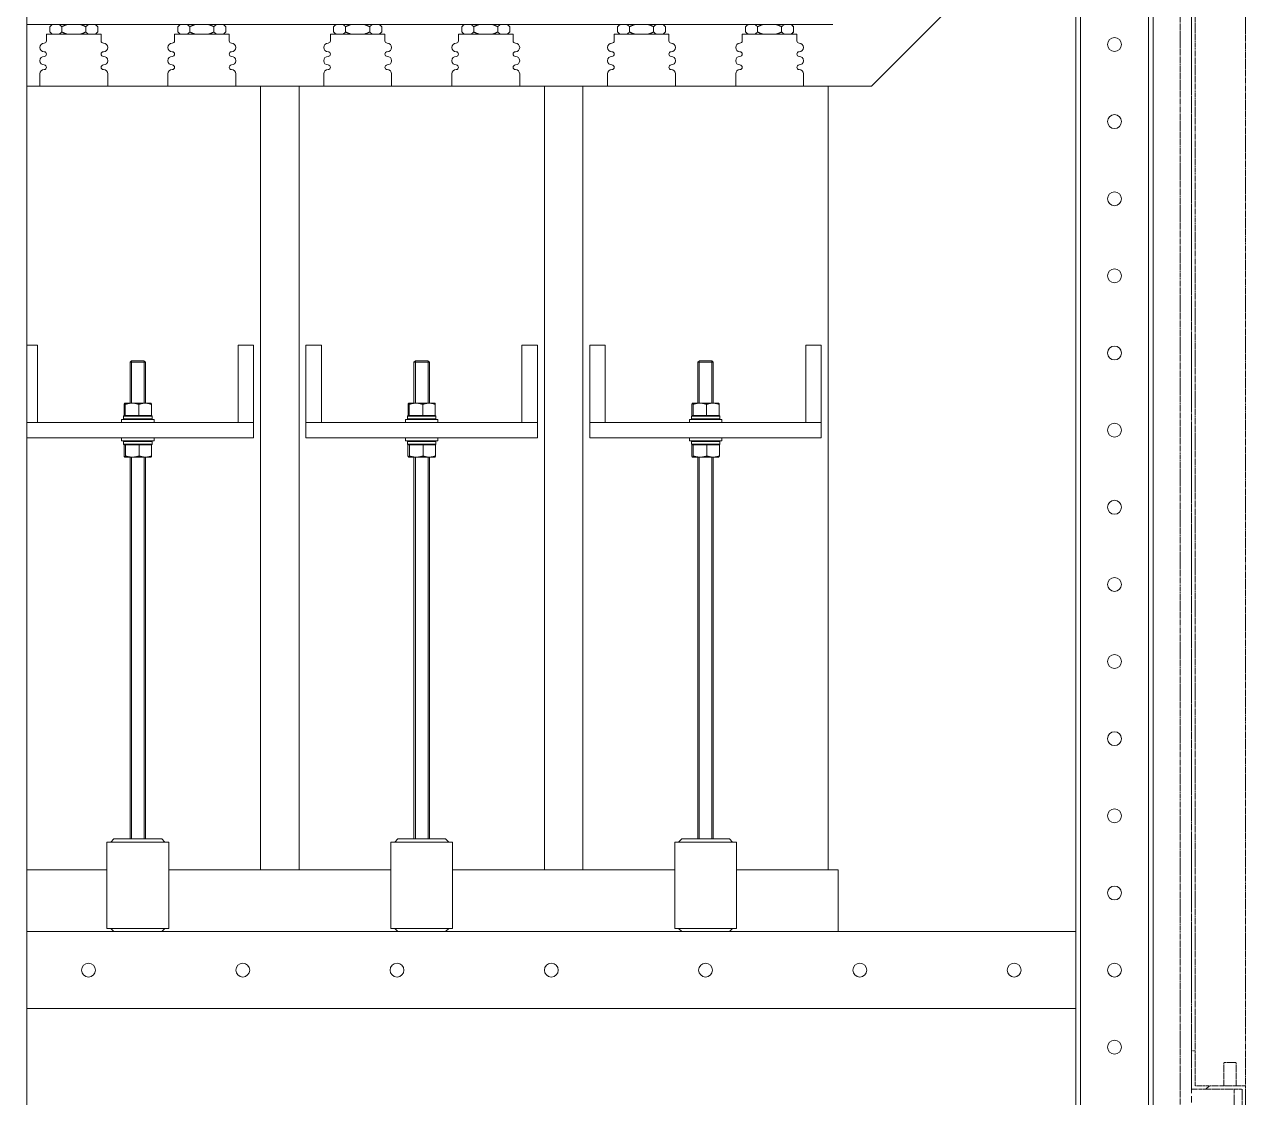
# Model space of a CAD drawing. Header units: millimetres. Extents: x 0 to 8410, y 0 to 5940.
# Drawn here: x 3715 to 4507, y 1153 to 1849 of the extents above; entities that cross this region are included whole.
import ezdxf

# ---------------------------------------------------------------- set-up
doc = ezdxf.new("R2010")
doc.units = ezdxf.units.MM
doc.header["$LTSCALE"] = 10
doc.linetypes.add('CHAIN', pattern=[0.3543, 0.2362, -0.0295, 0.0591, -0.0295])
doc.linetypes.add('DOUBLE_DASH_CHAIN', pattern=[1.2403, 0.6614, -0.0827, 0.1654, -0.0827, 0.1654, -0.0827])
for name, color, linetype, lineweight, true_color in [('가시적인 것(ISO)', 3, 'Continuous', 5, 0x00ff00), ('가시적인 좁은 것(ISO)', 3, 'Continuous', 5, 0x00ff00), ('참조(ISO)', 6, 'DOUBLE_DASH_CHAIN', 5, 0xff00ff)]:
    doc.layers.add(name, color=color, linetype=linetype, lineweight=lineweight, true_color=true_color)
doc.layers.add('단면선(ISO)', color=7, linetype='CHAIN', lineweight=5)
doc.layers.add('해치(ISO)', color=7, linetype='Continuous', lineweight=5)

# ---------------------------------------------------------------- blocks, each defined once
blk = doc.blocks.new('2dTransSection3')
at = {"layer": '단면선(ISO)', "linetype": 'DOUBLE_DASH_CHAIN', "ltscale": 0.237641}
blk.add_line((447.19, 311.702), (447.19, 68.966), dxfattribs=at)

msp = doc.modelspace()

# ---------------------------------------------------------------- hatches: boundary and pattern name
at = {"layer": '해치(ISO)'}
h = msp.add_hatch(dxfattribs=at)
h.set_pattern_fill('ANSI31', color=256, scale=254, style=0)
h.set_pattern_definition([(45, (0, 0), (-22.45064, 22.45064), [])])
h.paths.add_polyline_path([(3239.69, 2140.83), (3239.69, 2130.33), (3241.99, 2130.33), (3241.99, 2132.33), (3241.99, 2140.83)])
h.paths.add_polyline_path([(3239.69, 2121.33), (3239.69, 2110.83), (3241.99, 2110.83), (3241.99, 2119.33), (3241.99, 2121.33)])
h.paths.add_polyline_path([(3241.99, 1340.83), (3239.69, 1340.83), (3239.69, 1330.33), (3241.99, 1330.33), (3241.99, 1332.33)])
h.paths.add_polyline_path([(3239.69, 1310.83), (3241.99, 1310.83), (3241.99, 1319.33), (3241.99, 1321.33), (3239.69, 1321.33)])
h.paths.add_polyline_path([(4471.99, 2140.83), (4471.99, 2132.33), (4471.99, 2130.33), (4474.29, 2130.33), (4474.29, 2140.83)])
h.paths.add_polyline_path([(4471.99, 2121.33), (4471.99, 2119.33), (4471.99, 2110.83), (4474.29, 2110.83), (4474.29, 2121.33)])
h.paths.add_polyline_path([(4471.99, 2908.13), (4474.29, 2908.13), (4474.29, 2921.33), (4471.99, 2921.33), (4471.99, 2919.33)])
h.paths.add_polyline_path([(3239.69, 2908.13), (3241.99, 2908.13), (3241.99, 2919.33), (3241.99, 2921.33), (3239.69, 2921.33)])
h.paths.add_polyline_path([(3241.99, 2963.13), (3209.29, 2963.13), (3209.29, 2988.53), (3209.29, 3028.53), (3249.29, 3028.53), (3319.29, 3028.53), (4394.69, 3028.53), (4464.69, 3028.53), (4504.69, 3028.53), (4504.69, 2988.53), (4504.69, 2963.13), (4471.99, 2963.13), (4471.99, 2932.33), (4471.99, 2930.33), (4474.29, 2930.33), (4474.29, 2960.83), (4506.99, 2960.83), (4506.99, 3030.83), (4438.12, 3030.83), (4415.87, 3030.83), (3298.12, 3030.83), (3275.87, 3030.83), (3206.99, 3030.83), (3206.99, 2960.83), (3239.69, 2960.83), (3239.69, 2930.33), (3241.99, 2930.33), (3241.99, 2932.33)])
h.paths.add_polyline_path([(3206.99, 930.83), (3486.99, 930.83), (4226.99, 930.83), (4506.99, 930.83), (4506.99, 1160.83), (4474.29, 1160.83), (4474.29, 1183.53), (4471.99, 1183.53), (4471.99, 1158.53), (4504.69, 1158.53), (4504.69, 976.73), (4504.69, 939.53), (4504.69, 933.13), (4498.29, 933.13), (4461.09, 933.13), (4454.69, 933.13), (3259.29, 933.13), (3252.89, 933.13), (3215.69, 933.13), (3209.29, 933.13), (3209.29, 939.53), (3209.29, 976.73), (3209.29, 998.53), (3241.99, 998.53), (3241.99, 1023.53), (3239.69, 1023.53), (3239.69, 1000.83), (3206.99, 1000.83)])

# ---------------------------------------------------------------- linework, layer by layer
at = {"layer": '가시적인 것(ISO)'}
for p, q in [((3716.99, 3028.53), (3716.99, 943.13)), ((4396.99, 943.13), (4396.99, 3018.53)), ((4399.99, 943.13), (4399.99, 3018.53)), ((4443.99, 943.13), (4443.99, 3018.53)), ((4446.99, 3018.53), (4446.99, 943.13)), ((4344.49, 1888.83), (4264.49, 1808.83)), ((4239.49, 1848.83), (3716.99, 1848.83)), ((3733.4, 1848.83), (3731.9, 1847.33)), ((3731.9, 1843.93), (3731.9, 1847.33)), ((3739.7, 1843.93), (3739.7, 1847.33)), ((3755.28, 1843.93), (3755.28, 1847.33)), ((3761.58, 1848.83), (3763.08, 1847.33)), ((3763.08, 1843.93), (3763.08, 1847.33)), ((3816.4, 1848.83), (3814.9, 1847.33)), ((3814.9, 1843.93), (3814.9, 1847.33)), ((3822.7, 1843.93), (3822.7, 1847.33)), ((3838.28, 1843.93), (3838.28, 1847.33)), ((3844.58, 1848.83), (3846.08, 1847.33)), ((3846.08, 1843.93), (3846.08, 1847.33)), ((3917.4, 1848.83), (3915.9, 1847.33)), ((3915.9, 1843.93), (3915.9, 1847.33)), ((3923.7, 1843.93), (3923.7, 1847.33)), ((3939.28, 1843.93), (3939.28, 1847.33)), ((3945.58, 1848.83), (3947.08, 1847.33)), ((3947.08, 1843.93), (3947.08, 1847.33)), ((4000.4, 1848.83), (3998.9, 1847.33)), ((3998.9, 1843.93), (3998.9, 1847.33)), ((4006.7, 1843.93), (4006.7, 1847.33)), ((4022.28, 1843.93), (4022.28, 1847.33)), ((4028.58, 1848.83), (4030.08, 1847.33)), ((4030.08, 1843.93), (4030.08, 1847.33)), ((4101.4, 1848.83), (4099.9, 1847.33)), ((4099.9, 1843.93), (4099.9, 1847.33)), ((4107.7, 1843.93), (4107.7, 1847.33)), ((4123.28, 1843.93), (4123.28, 1847.33)), ((4129.58, 1848.83), (4131.08, 1847.33)), ((4131.08, 1843.93), (4131.08, 1847.33)), ((4184.4, 1848.83), (4182.9, 1847.33)), ((4182.9, 1843.93), (4182.9, 1847.33)), ((4190.7, 1843.93), (4190.7, 1847.33)), ((4206.28, 1843.93), (4206.28, 1847.33)), ((4212.58, 1848.83), (4214.08, 1847.33)), ((4214.08, 1843.93), (4214.08, 1847.33)), ((3729.79, 1842.43), (3765.19, 1842.43)), ((3729.79, 1842.43), (3729.79, 1838.23)), ((3733.4, 1842.43), (3731.9, 1843.93)), ((3761.58, 1842.43), (3763.08, 1843.93)), ((3765.19, 1842.43), (3765.19, 1838.23)), ((3812.79, 1842.43), (3848.19, 1842.43)), ((3812.79, 1842.43), (3812.79, 1838.23)), ((3816.4, 1842.43), (3814.9, 1843.93)), ((3844.58, 1842.43), (3846.08, 1843.93)), ((3848.19, 1842.43), (3848.19, 1838.23)), ((3913.79, 1842.43), (3949.19, 1842.43)), ((3913.79, 1842.43), (3913.79, 1838.23)), ((3917.4, 1842.43), (3915.9, 1843.93)), ((3945.58, 1842.43), (3947.08, 1843.93)), ((3949.19, 1842.43), (3949.19, 1838.23)), ((3996.79, 1842.43), (4032.19, 1842.43)), ((3996.79, 1842.43), (3996.79, 1838.23)), ((4000.4, 1842.43), (3998.9, 1843.93)), ((4028.58, 1842.43), (4030.08, 1843.93)), ((4032.19, 1842.43), (4032.19, 1838.23)), ((4097.79, 1842.43), (4133.19, 1842.43)), ((4097.79, 1842.43), (4097.79, 1838.23)), ((4101.4, 1842.43), (4099.9, 1843.93)), ((4129.58, 1842.43), (4131.08, 1843.93)), ((4133.19, 1842.43), (4133.19, 1838.23)), ((4180.79, 1842.43), (4216.19, 1842.43)), ((4180.79, 1842.43), (4180.79, 1838.23)), ((4184.4, 1842.43), (4182.9, 1843.93)), ((4212.58, 1842.43), (4214.08, 1843.93)), ((4216.19, 1842.43), (4216.19, 1838.23)), ((3725.49, 1816.73), (3725.49, 1808.83)), ((3769.49, 1816.73), (3769.49, 1808.83)), ((3808.49, 1816.73), (3808.49, 1808.83)), ((3852.49, 1816.73), (3852.49, 1808.83)), ((3909.49, 1816.73), (3909.49, 1808.83)), ((3953.49, 1816.73), (3953.49, 1808.83)), ((3992.49, 1816.73), (3992.49, 1808.83)), ((4036.49, 1816.73), (4036.49, 1808.83)), ((4093.49, 1816.73), (4093.49, 1808.83)), ((4137.49, 1816.73), (4137.49, 1808.83)), ((4176.49, 1816.73), (4176.49, 1808.83)), ((4220.49, 1816.73), (4220.49, 1808.83)), ((3716.99, 1808.83), (3868.49, 1808.83)), ((3868.49, 1300.83), (3868.49, 1808.83)), ((3893.49, 1808.83), (3868.49, 1808.83)), ((3893.49, 1808.83), (4052.49, 1808.83)), ((3893.49, 1300.83), (3893.49, 1808.83)), ((4052.49, 1300.83), (4052.49, 1808.83)), ((4077.49, 1808.83), (4052.49, 1808.83)), ((4077.49, 1808.83), (4236.49, 1808.83)), ((4077.49, 1300.83), (4077.49, 1808.83)), ((4236.49, 1300.83), (4236.49, 1808.83)), ((4264.49, 1808.83), (4236.49, 1808.83)), ((3716.99, 1640.83), (3723.99, 1640.83)), ((3723.99, 1590.83), (3723.99, 1640.83)), ((3853.99, 1640.83), (3853.99, 1590.83)), ((3853.99, 1640.83), (3863.99, 1640.83)), ((3863.99, 1590.83), (3863.99, 1640.83)), ((3897.99, 1640.83), (3907.99, 1640.83)), ((3897.99, 1640.83), (3897.99, 1590.83)), ((3907.99, 1590.83), (3907.99, 1640.83)), ((4037.99, 1640.83), (4037.99, 1590.83)), ((4037.99, 1640.83), (4047.99, 1640.83)), ((4047.99, 1590.83), (4047.99, 1640.83)), ((4081.99, 1640.83), (4091.99, 1640.83)), ((4081.99, 1640.83), (4081.99, 1590.83)), ((4091.99, 1590.83), (4091.99, 1640.83)), ((4221.99, 1640.83), (4221.99, 1590.83)), ((4221.99, 1640.83), (4231.99, 1640.83)), ((4231.99, 1590.83), (4231.99, 1640.83)), ((3784.99, 1630.83), (3783.99, 1629.83)), ((3784.99, 1630.83), (3792.99, 1630.83)), ((3792.99, 1630.83), (3793.99, 1629.83)), ((3968.99, 1630.83), (3967.99, 1629.83)), ((3968.99, 1630.83), (3976.99, 1630.83)), ((3976.99, 1630.83), (3977.99, 1629.83)), ((4152.99, 1630.83), (4151.99, 1629.83)), ((4152.99, 1630.83), (4160.99, 1630.83)), ((4160.99, 1630.83), (4161.99, 1629.83)), ((3793.99, 1629.83), (3783.99, 1629.83)), ((3783.99, 1603.33), (3783.99, 1629.83)), ((3793.99, 1603.33), (3793.99, 1629.83)), ((3977.99, 1629.83), (3967.99, 1629.83)), ((3967.99, 1603.33), (3967.99, 1629.83)), ((3977.99, 1603.33), (3977.99, 1629.83)), ((4161.99, 1629.83), (4151.99, 1629.83)), ((4151.99, 1603.33), (4151.99, 1629.83)), ((4161.99, 1603.33), (4161.99, 1629.83)), ((3780.17, 1595.33), (3780.17, 1602.57)), ((3780.49, 1603.33), (3780.47, 1603.32)), ((3780.51, 1603.33), (3780.49, 1603.33)), ((3785.27, 1603.33), (3780.51, 1603.33)), ((3780.86, 1595.33), (3780.86, 1602.57)), ((3793.75, 1603.33), (3785.27, 1603.33)), ((3789.68, 1595.33), (3789.68, 1602.57)), ((3797.49, 1603.33), (3793.75, 1603.33)), ((3797.49, 1603.33), (3797.51, 1603.32)), ((3797.82, 1595.33), (3797.82, 1602.57)), ((3964.17, 1595.33), (3964.17, 1602.57)), ((3964.49, 1603.33), (3964.47, 1603.32)), ((3964.51, 1603.33), (3964.49, 1603.33)), ((3969.27, 1603.33), (3964.51, 1603.33)), ((3964.86, 1595.33), (3964.86, 1602.57)), ((3977.75, 1603.33), (3969.27, 1603.33)), ((3973.68, 1595.33), (3973.68, 1602.57)), ((3981.49, 1603.33), (3977.75, 1603.33)), ((3981.49, 1603.33), (3981.51, 1603.32)), ((3981.82, 1595.33), (3981.82, 1602.57)), ((4148.17, 1595.33), (4148.17, 1602.57)), ((4148.49, 1603.33), (4148.47, 1603.32)), ((4148.51, 1603.33), (4148.49, 1603.33)), ((4153.27, 1603.33), (4148.51, 1603.33)), ((4148.86, 1595.33), (4148.86, 1602.57)), ((4161.75, 1603.33), (4153.27, 1603.33)), ((4157.68, 1595.33), (4157.68, 1602.57)), ((4165.49, 1603.33), (4161.75, 1603.33)), ((4165.49, 1603.33), (4165.51, 1603.32)), ((4165.82, 1595.33), (4165.82, 1602.57)), ((3799.49, 1592.83), (3778.49, 1592.83)), ((3778.49, 1590.83), (3778.49, 1592.83)), ((3780.17, 1595.33), (3779.79, 1594.95)), ((3798.19, 1594.95), (3779.79, 1594.95)), ((3779.79, 1593.2), (3779.79, 1594.95)), ((3779.79, 1593.2), (3798.19, 1593.2)), ((3780.17, 1592.83), (3779.79, 1593.2)), ((3780.17, 1595.33), (3780.17, 1595.33)), ((3780.17, 1595.33), (3780.68, 1595.33)), ((3780.68, 1595.33), (3780.86, 1595.33)), ((3780.86, 1595.33), (3783.14, 1595.33)), ((3783.14, 1595.33), (3787.41, 1595.33)), ((3787.41, 1595.33), (3789.68, 1595.33)), ((3789.68, 1595.33), (3791.78, 1595.33)), ((3791.78, 1595.33), (3795.72, 1595.33)), ((3795.72, 1595.33), (3797.82, 1595.33)), ((3797.82, 1595.33), (3798.19, 1594.95)), ((3797.82, 1592.83), (3798.19, 1593.2)), ((3798.19, 1593.2), (3798.19, 1594.95)), ((3799.49, 1590.83), (3799.49, 1592.83)), ((3983.49, 1592.83), (3962.49, 1592.83)), ((3962.49, 1590.83), (3962.49, 1592.83)), ((3964.17, 1595.33), (3963.79, 1594.95)), ((3982.19, 1594.95), (3963.79, 1594.95)), ((3963.79, 1593.2), (3963.79, 1594.95)), ((3963.79, 1593.2), (3982.19, 1593.2)), ((3964.17, 1592.83), (3963.79, 1593.2)), ((3964.17, 1595.33), (3964.17, 1595.33)), ((3964.17, 1595.33), (3964.68, 1595.33)), ((3964.68, 1595.33), (3964.86, 1595.33)), ((3964.86, 1595.33), (3967.14, 1595.33)), ((3967.14, 1595.33), (3971.41, 1595.33)), ((3971.41, 1595.33), (3973.68, 1595.33)), ((3973.68, 1595.33), (3975.78, 1595.33)), ((3975.78, 1595.33), (3979.72, 1595.33)), ((3979.72, 1595.33), (3981.82, 1595.33)), ((3981.82, 1595.33), (3982.19, 1594.95)), ((3981.82, 1592.83), (3982.19, 1593.2)), ((3982.19, 1593.2), (3982.19, 1594.95)), ((3983.49, 1590.83), (3983.49, 1592.83)), ((4167.49, 1592.83), (4146.49, 1592.83)), ((4146.49, 1590.83), (4146.49, 1592.83)), ((4148.17, 1595.33), (4147.79, 1594.95)), ((4166.19, 1594.95), (4147.79, 1594.95)), ((4147.79, 1593.2), (4147.79, 1594.95)), ((4147.79, 1593.2), (4166.19, 1593.2)), ((4148.17, 1592.83), (4147.79, 1593.2)), ((4148.17, 1595.33), (4148.17, 1595.33)), ((4148.17, 1595.33), (4148.68, 1595.33)), ((4148.68, 1595.33), (4148.86, 1595.33)), ((4148.86, 1595.33), (4151.14, 1595.33)), ((4151.14, 1595.33), (4155.41, 1595.33)), ((4155.41, 1595.33), (4157.68, 1595.33)), ((4157.68, 1595.33), (4159.78, 1595.33)), ((4159.78, 1595.33), (4163.72, 1595.33)), ((4163.72, 1595.33), (4165.82, 1595.33)), ((4165.82, 1595.33), (4166.19, 1594.95)), ((4165.82, 1592.83), (4166.19, 1593.2)), ((4166.19, 1593.2), (4166.19, 1594.95)), ((4167.49, 1590.83), (4167.49, 1592.83)), ((3716.99, 1590.83), (3723.99, 1590.83)), ((3723.99, 1590.83), (3853.99, 1590.83)), ((3853.99, 1590.83), (3863.99, 1590.83)), ((3863.99, 1580.83), (3863.99, 1590.83)), ((3897.99, 1590.83), (3907.99, 1590.83)), ((3897.99, 1590.83), (3897.99, 1580.83)), ((3907.99, 1590.83), (4037.99, 1590.83)), ((4037.99, 1590.83), (4047.99, 1590.83)), ((4047.99, 1580.83), (4047.99, 1590.83)), ((4081.99, 1590.83), (4091.99, 1590.83)), ((4081.99, 1590.83), (4081.99, 1580.83)), ((4091.99, 1590.83), (4221.99, 1590.83)), ((4221.99, 1590.83), (4231.99, 1590.83)), ((4231.99, 1580.83), (4231.99, 1590.83)), ((3716.99, 1580.83), (3863.99, 1580.83)), ((3778.49, 1580.83), (3778.49, 1578.83)), ((3778.49, 1578.83), (3799.49, 1578.83)), ((3780.17, 1578.83), (3779.79, 1578.45)), ((3798.19, 1578.45), (3779.79, 1578.45)), ((3779.79, 1578.45), (3779.79, 1576.7)), ((3779.79, 1576.7), (3798.19, 1576.7)), ((3780.17, 1576.33), (3779.79, 1576.7)), ((3780.17, 1576.33), (3780.07, 1576.33)), ((3780.07, 1576.33), (3780.07, 1569.09)), ((3780.75, 1576.33), (3780.17, 1576.33)), ((3780.98, 1576.33), (3780.75, 1576.33)), ((3783.28, 1576.33), (3780.98, 1576.33)), ((3780.98, 1576.33), (3780.98, 1569.09)), ((3787.59, 1576.33), (3783.28, 1576.33)), ((3789.89, 1576.33), (3787.59, 1576.33)), ((3789.89, 1576.33), (3789.89, 1569.09)), ((3791.96, 1576.33), (3789.89, 1576.33)), ((3795.84, 1576.33), (3791.96, 1576.33)), ((3797.91, 1576.33), (3795.84, 1576.33)), ((3797.82, 1578.83), (3798.19, 1578.45)), ((3797.82, 1576.33), (3798.19, 1576.7)), ((3797.91, 1576.33), (3797.91, 1569.09)), ((3798.19, 1578.45), (3798.19, 1576.7)), ((3799.49, 1580.83), (3799.49, 1578.83)), ((3897.99, 1580.83), (4047.99, 1580.83)), ((3962.49, 1580.83), (3962.49, 1578.83)), ((3962.49, 1578.83), (3983.49, 1578.83)), ((3964.17, 1578.83), (3963.79, 1578.45)), ((3982.19, 1578.45), (3963.79, 1578.45)), ((3963.79, 1578.45), (3963.79, 1576.7)), ((3963.79, 1576.7), (3982.19, 1576.7)), ((3964.17, 1576.33), (3963.79, 1576.7)), ((3964.17, 1576.33), (3964.07, 1576.33)), ((3964.07, 1576.33), (3964.07, 1569.09)), ((3964.75, 1576.33), (3964.17, 1576.33)), ((3964.98, 1576.33), (3964.75, 1576.33)), ((3967.28, 1576.33), (3964.98, 1576.33)), ((3964.98, 1576.33), (3964.98, 1569.09)), ((3971.59, 1576.33), (3967.28, 1576.33)), ((3973.89, 1576.33), (3971.59, 1576.33)), ((3973.89, 1576.33), (3973.89, 1569.09)), ((3975.96, 1576.33), (3973.89, 1576.33)), ((3979.84, 1576.33), (3975.96, 1576.33)), ((3981.91, 1576.33), (3979.84, 1576.33)), ((3981.82, 1578.83), (3982.19, 1578.45)), ((3981.82, 1576.33), (3982.19, 1576.7)), ((3981.91, 1576.33), (3981.91, 1569.09)), ((3982.19, 1578.45), (3982.19, 1576.7)), ((3983.49, 1580.83), (3983.49, 1578.83)), ((4081.99, 1580.83), (4231.99, 1580.83)), ((4146.49, 1580.83), (4146.49, 1578.83)), ((4146.49, 1578.83), (4167.49, 1578.83)), ((4148.17, 1578.83), (4147.79, 1578.45)), ((4166.19, 1578.45), (4147.79, 1578.45)), ((4147.79, 1578.45), (4147.79, 1576.7)), ((4147.79, 1576.7), (4166.19, 1576.7)), ((4148.17, 1576.33), (4147.79, 1576.7)), ((4148.17, 1576.33), (4148.07, 1576.33)), ((4148.07, 1576.33), (4148.07, 1569.09)), ((4148.75, 1576.33), (4148.17, 1576.33)), ((4148.98, 1576.33), (4148.75, 1576.33)), ((4151.28, 1576.33), (4148.98, 1576.33)), ((4148.98, 1576.33), (4148.98, 1569.09)), ((4155.59, 1576.33), (4151.28, 1576.33)), ((4157.89, 1576.33), (4155.59, 1576.33)), ((4157.89, 1576.33), (4157.89, 1569.09)), ((4159.96, 1576.33), (4157.89, 1576.33)), ((4163.84, 1576.33), (4159.96, 1576.33)), ((4165.91, 1576.33), (4163.84, 1576.33)), ((4165.82, 1578.83), (4166.19, 1578.45)), ((4165.82, 1576.33), (4166.19, 1576.7)), ((4165.91, 1576.33), (4165.91, 1569.09)), ((4166.19, 1578.45), (4166.19, 1576.7)), ((4167.49, 1580.83), (4167.49, 1578.83)), ((3780.49, 1568.33), (3780.45, 1568.35)), ((3780.49, 1568.33), (3780.53, 1568.33)), ((3780.53, 1568.33), (3785.44, 1568.33)), ((3783.99, 1320.83), (3783.99, 1568.33)), ((3785.44, 1568.33), (3793.9, 1568.33)), ((3793.9, 1568.33), (3797.49, 1568.33)), ((3793.99, 1320.83), (3793.99, 1568.33)), ((3797.49, 1568.33), (3797.53, 1568.35)), ((3964.49, 1568.33), (3964.45, 1568.35)), ((3964.49, 1568.33), (3964.53, 1568.33)), ((3964.53, 1568.33), (3969.44, 1568.33)), ((3967.99, 1320.83), (3967.99, 1568.33)), ((3969.44, 1568.33), (3977.9, 1568.33)), ((3977.9, 1568.33), (3981.49, 1568.33)), ((3977.99, 1320.83), (3977.99, 1568.33)), ((3981.49, 1568.33), (3981.53, 1568.35)), ((4148.49, 1568.33), (4148.45, 1568.35)), ((4148.49, 1568.33), (4148.53, 1568.33)), ((4148.53, 1568.33), (4153.44, 1568.33)), ((4151.99, 1320.83), (4151.99, 1568.33)), ((4153.44, 1568.33), (4161.9, 1568.33)), ((4161.9, 1568.33), (4165.49, 1568.33)), ((4161.99, 1320.83), (4161.99, 1568.33)), ((4165.49, 1568.33), (4165.53, 1568.35)), ((3768.99, 1318.83), (3808.99, 1318.83)), ((3768.99, 1262.83), (3768.99, 1318.83)), ((3773.49, 1320.83), (3771.49, 1318.83)), ((3804.49, 1320.83), (3773.49, 1320.83)), ((3804.49, 1320.83), (3806.49, 1318.83)), ((3808.99, 1262.83), (3808.99, 1318.83)), ((3952.99, 1318.83), (3992.99, 1318.83)), ((3952.99, 1262.83), (3952.99, 1318.83)), ((3957.49, 1320.83), (3955.49, 1318.83)), ((3988.49, 1320.83), (3957.49, 1320.83)), ((3988.49, 1320.83), (3990.49, 1318.83)), ((3992.99, 1262.83), (3992.99, 1318.83)), ((4136.99, 1318.83), (4176.99, 1318.83)), ((4136.99, 1262.83), (4136.99, 1318.83)), ((4141.49, 1320.83), (4139.49, 1318.83)), ((4172.49, 1320.83), (4141.49, 1320.83)), ((4172.49, 1320.83), (4174.49, 1318.83)), ((4176.99, 1262.83), (4176.99, 1318.83)), ((3768.99, 1300.83), (3716.99, 1300.83)), ((3868.49, 1300.83), (3808.99, 1300.83)), ((3868.49, 1300.83), (3893.49, 1300.83)), ((3952.99, 1300.83), (3893.49, 1300.83)), ((4052.49, 1300.83), (3992.99, 1300.83)), ((4052.49, 1300.83), (4077.49, 1300.83)), ((4136.99, 1300.83), (4077.49, 1300.83)), ((4236.49, 1300.83), (4176.99, 1300.83)), ((4236.49, 1300.83), (4242.99, 1300.83)), ((4242.99, 1260.83), (4242.99, 1300.83)), ((3716.99, 1260.83), (4396.99, 1260.83)), ((3808.99, 1262.83), (3768.99, 1262.83)), ((3773.49, 1260.83), (3771.49, 1262.83)), ((3804.49, 1260.83), (3806.49, 1262.83)), ((3992.99, 1262.83), (3952.99, 1262.83)), ((3957.49, 1260.83), (3955.49, 1262.83)), ((3988.49, 1260.83), (3990.49, 1262.83)), ((4176.99, 1262.83), (4136.99, 1262.83)), ((4141.49, 1260.83), (4139.49, 1262.83)), ((4172.49, 1260.83), (4174.49, 1262.83)), ((4396.99, 1210.83), (3716.99, 1210.83))]:
    msp.add_line(p, q, dxfattribs=at)
for centre in [(4421.99, 1835.83), (4421.99, 1785.83), (4421.99, 1735.83), (4421.99, 1685.83), (4421.99, 1635.83), (4421.99, 1585.83), (4421.99, 1535.83), (4421.99, 1485.83), (4421.99, 1435.83), (4421.99, 1385.83), (4421.99, 1335.83), (4421.99, 1285.83), (3756.99, 1235.83), (3856.99, 1235.83), (3956.99, 1235.83), (4056.99, 1235.83), (4156.99, 1235.83), (4256.99, 1235.83), (4356.99, 1235.83), (4421.99, 1235.83), (4421.99, 1185.83)]:
    msp.add_circle(centre, 4.5, dxfattribs=at)
for centre, radius, start, end in [((3728.29, 1833.93), 2.8, 90, 270), ((3728.29, 1838.23), 1.5, 270, 0), ((3766.69, 1838.23), 1.5, 180, 270), ((3766.69, 1833.93), 2.8, 270, 90), ((3811.29, 1833.93), 2.8, 90, 270), ((3811.29, 1838.23), 1.5, 270, 0), ((3849.69, 1838.23), 1.5, 180, 270), ((3849.69, 1833.93), 2.8, 270, 90), ((3912.29, 1833.93), 2.8, 90, 270), ((3912.29, 1838.23), 1.5, 270, 0), ((3950.69, 1838.23), 1.5, 180, 270), ((3950.69, 1833.93), 2.8, 270, 90), ((3995.29, 1833.93), 2.8, 90, 270), ((3995.29, 1838.23), 1.5, 270, 0), ((4033.69, 1838.23), 1.5, 180, 270), ((4033.69, 1833.93), 2.8, 270, 90), ((4096.29, 1833.93), 2.8, 90, 270), ((4096.29, 1838.23), 1.5, 270, 0), ((4134.69, 1838.23), 1.5, 180, 270), ((4134.69, 1833.93), 2.8, 270, 90), ((4179.29, 1833.93), 2.8, 90, 270), ((4179.29, 1838.23), 1.5, 270, 0), ((4217.69, 1838.23), 1.5, 180, 270), ((4217.69, 1833.93), 2.8, 270, 90), ((3728.29, 1829.63), 1.5, 270, 90), ((3766.69, 1829.63), 1.5, 90, 270), ((3811.29, 1829.63), 1.5, 270, 90), ((3849.69, 1829.63), 1.5, 90, 270), ((3912.29, 1829.63), 1.5, 270, 90), ((3950.69, 1829.63), 1.5, 90, 270), ((3995.29, 1829.63), 1.5, 270, 90), ((4033.69, 1829.63), 1.5, 90, 270), ((4096.29, 1829.63), 1.5, 270, 90), ((4134.69, 1829.63), 1.5, 90, 270), ((4179.29, 1829.63), 1.5, 270, 90), ((4217.69, 1829.63), 1.5, 90, 270), ((3728.29, 1825.33), 2.8, 90, 270), ((3728.29, 1821.03), 1.5, 270, 90), ((3766.69, 1821.03), 1.5, 90, 270), ((3766.69, 1825.33), 2.8, 270, 90), ((3811.29, 1825.33), 2.8, 90, 270), ((3811.29, 1821.03), 1.5, 270, 90), ((3849.69, 1821.03), 1.5, 90, 270), ((3849.69, 1825.33), 2.8, 270, 90), ((3912.29, 1825.33), 2.8, 90, 270), ((3912.29, 1821.03), 1.5, 270, 90), ((3950.69, 1821.03), 1.5, 90, 270), ((3950.69, 1825.33), 2.8, 270, 90), ((3995.29, 1825.33), 2.8, 90, 270), ((3995.29, 1821.03), 1.5, 270, 90), ((4033.69, 1821.03), 1.5, 90, 270), ((4033.69, 1825.33), 2.8, 270, 90), ((4096.29, 1825.33), 2.8, 90, 270), ((4096.29, 1821.03), 1.5, 270, 90), ((4134.69, 1821.03), 1.5, 90, 270), ((4134.69, 1825.33), 2.8, 270, 90), ((4179.29, 1825.33), 2.8, 90, 270), ((4179.29, 1821.03), 1.5, 270, 90), ((4217.69, 1821.03), 1.5, 90, 270), ((4217.69, 1825.33), 2.8, 270, 90), ((3728.29, 1816.73), 2.8, 90, 180), ((3766.69, 1816.73), 2.8, 0, 90), ((3811.29, 1816.73), 2.8, 90, 180), ((3849.69, 1816.73), 2.8, 0, 90), ((3912.29, 1816.73), 2.8, 90, 180), ((3950.69, 1816.73), 2.8, 0, 90), ((3995.29, 1816.73), 2.8, 90, 180), ((4033.69, 1816.73), 2.8, 0, 90), ((4096.29, 1816.73), 2.8, 90, 180), ((4134.69, 1816.73), 2.8, 0, 90), ((4179.29, 1816.73), 2.8, 90, 180), ((4217.69, 1816.73), 2.8, 0, 90)]:
    msp.add_arc(centre, radius, start, end, dxfattribs=at)
for points, weights in [([(3733.78, 1848.83), (3732.89, 1848.32), (3731.9, 1847.33)], [1, 1.00814602319, 1]), ([(3739.7, 1847.33), (3738.71, 1848.32), (3737.81, 1848.83)], [1, 1.00814602319, 1]), ([(3743.46, 1848.83), (3741.67, 1848.32), (3739.7, 1847.33)], [1, 1.00814602319, 1]), ([(3755.28, 1847.33), (3753.31, 1848.32), (3751.52, 1848.83)], [1, 1.00814602319, 1]), ([(3757.17, 1848.83), (3756.27, 1848.32), (3755.28, 1847.33)], [1, 1.00814602319, 1]), ([(3763.08, 1847.33), (3762.09, 1848.32), (3761.2, 1848.83)], [1, 1.00814602319, 1]), ([(3816.78, 1848.83), (3815.89, 1848.32), (3814.9, 1847.33)], [1, 1.00814602319, 1]), ([(3822.7, 1847.33), (3821.71, 1848.32), (3820.81, 1848.83)], [1, 1.00814602319, 1]), ([(3826.46, 1848.83), (3824.67, 1848.32), (3822.7, 1847.33)], [1, 1.00814602319, 1]), ([(3838.28, 1847.33), (3836.31, 1848.32), (3834.52, 1848.83)], [1, 1.00814602319, 1]), ([(3840.17, 1848.83), (3839.27, 1848.32), (3838.28, 1847.33)], [1, 1.00814602319, 1]), ([(3846.08, 1847.33), (3845.09, 1848.32), (3844.2, 1848.83)], [1, 1.00814602319, 1]), ([(3917.78, 1848.83), (3916.89, 1848.32), (3915.9, 1847.33)], [1, 1.00814602319, 1]), ([(3923.7, 1847.33), (3922.71, 1848.32), (3921.81, 1848.83)], [1, 1.00814602319, 1]), ([(3927.46, 1848.83), (3925.67, 1848.32), (3923.7, 1847.33)], [1, 1.00814602319, 1]), ([(3939.28, 1847.33), (3937.31, 1848.32), (3935.52, 1848.83)], [1, 1.00814602319, 1]), ([(3941.17, 1848.83), (3940.27, 1848.32), (3939.28, 1847.33)], [1, 1.00814602319, 1]), ([(3947.08, 1847.33), (3946.09, 1848.32), (3945.2, 1848.83)], [1, 1.00814602319, 1]), ([(4000.78, 1848.83), (3999.89, 1848.32), (3998.9, 1847.33)], [1, 1.00814602319, 1]), ([(4006.7, 1847.33), (4005.71, 1848.32), (4004.81, 1848.83)], [1, 1.00814602319, 1]), ([(4010.46, 1848.83), (4008.67, 1848.32), (4006.7, 1847.33)], [1, 1.00814602319, 1]), ([(4022.28, 1847.33), (4020.31, 1848.32), (4018.52, 1848.83)], [1, 1.00814602319, 1]), ([(4024.17, 1848.83), (4023.27, 1848.32), (4022.28, 1847.33)], [1, 1.00814602319, 1]), ([(4030.08, 1847.33), (4029.09, 1848.32), (4028.2, 1848.83)], [1, 1.00814602319, 1]), ([(4101.78, 1848.83), (4100.89, 1848.32), (4099.9, 1847.33)], [1, 1.00814602319, 1]), ([(4107.7, 1847.33), (4106.71, 1848.32), (4105.81, 1848.83)], [1, 1.00814602319, 1]), ([(4111.46, 1848.83), (4109.67, 1848.32), (4107.7, 1847.33)], [1, 1.00814602319, 1]), ([(4123.28, 1847.33), (4121.31, 1848.32), (4119.52, 1848.83)], [1, 1.00814602319, 1]), ([(4125.17, 1848.83), (4124.27, 1848.32), (4123.28, 1847.33)], [1, 1.00814602319, 1]), ([(4131.08, 1847.33), (4130.09, 1848.32), (4129.2, 1848.83)], [1, 1.00814602319, 1]), ([(4184.78, 1848.83), (4183.89, 1848.32), (4182.9, 1847.33)], [1, 1.00814602319, 1]), ([(4190.7, 1847.33), (4189.71, 1848.32), (4188.81, 1848.83)], [1, 1.00814602319, 1]), ([(4194.46, 1848.83), (4192.67, 1848.32), (4190.7, 1847.33)], [1, 1.00814602319, 1]), ([(4206.28, 1847.33), (4204.31, 1848.32), (4202.52, 1848.83)], [1, 1.00814602319, 1]), ([(4208.17, 1848.83), (4207.27, 1848.32), (4206.28, 1847.33)], [1, 1.00814602319, 1]), ([(4214.08, 1847.33), (4213.09, 1848.32), (4212.2, 1848.83)], [1, 1.00814602319, 1]), ([(3731.9, 1843.93), (3732.89, 1842.94), (3733.78, 1842.43)], [1, 1.00814602319, 1]), ([(3737.81, 1842.43), (3738.71, 1842.94), (3739.7, 1843.93)], [1, 1.00814602319, 1]), ([(3739.7, 1843.93), (3741.67, 1842.94), (3743.46, 1842.43)], [1, 1.00814602319, 1]), ([(3751.52, 1842.43), (3753.31, 1842.94), (3755.28, 1843.93)], [1, 1.00814602319, 1]), ([(3755.28, 1843.93), (3756.27, 1842.94), (3757.17, 1842.43)], [1, 1.00814602319, 1]), ([(3761.2, 1842.43), (3762.09, 1842.94), (3763.08, 1843.93)], [1, 1.00814602319, 1]), ([(3814.9, 1843.93), (3815.89, 1842.94), (3816.78, 1842.43)], [1, 1.00814602319, 1]), ([(3820.81, 1842.43), (3821.71, 1842.94), (3822.7, 1843.93)], [1, 1.00814602319, 1]), ([(3822.7, 1843.93), (3824.67, 1842.94), (3826.46, 1842.43)], [1, 1.00814602319, 1]), ([(3834.52, 1842.43), (3836.31, 1842.94), (3838.28, 1843.93)], [1, 1.00814602319, 1]), ([(3838.28, 1843.93), (3839.27, 1842.94), (3840.17, 1842.43)], [1, 1.00814602319, 1]), ([(3844.2, 1842.43), (3845.09, 1842.94), (3846.08, 1843.93)], [1, 1.00814602319, 1]), ([(3915.9, 1843.93), (3916.89, 1842.94), (3917.78, 1842.43)], [1, 1.00814602319, 1]), ([(3921.81, 1842.43), (3922.71, 1842.94), (3923.7, 1843.93)], [1, 1.00814602319, 1]), ([(3923.7, 1843.93), (3925.67, 1842.94), (3927.46, 1842.43)], [1, 1.00814602319, 1]), ([(3935.52, 1842.43), (3937.31, 1842.94), (3939.28, 1843.93)], [1, 1.00814602319, 1]), ([(3939.28, 1843.93), (3940.27, 1842.94), (3941.17, 1842.43)], [1, 1.00814602319, 1]), ([(3945.2, 1842.43), (3946.09, 1842.94), (3947.08, 1843.93)], [1, 1.00814602319, 1]), ([(3998.9, 1843.93), (3999.89, 1842.94), (4000.78, 1842.43)], [1, 1.00814602319, 1]), ([(4004.81, 1842.43), (4005.71, 1842.94), (4006.7, 1843.93)], [1, 1.00814602319, 1]), ([(4006.7, 1843.93), (4008.67, 1842.94), (4010.46, 1842.43)], [1, 1.00814602319, 1]), ([(4018.52, 1842.43), (4020.31, 1842.94), (4022.28, 1843.93)], [1, 1.00814602319, 1]), ([(4022.28, 1843.93), (4023.27, 1842.94), (4024.17, 1842.43)], [1, 1.00814602319, 1]), ([(4028.2, 1842.43), (4029.09, 1842.94), (4030.08, 1843.93)], [1, 1.00814602319, 1]), ([(4099.9, 1843.93), (4100.89, 1842.94), (4101.78, 1842.43)], [1, 1.00814602319, 1]), ([(4105.81, 1842.43), (4106.71, 1842.94), (4107.7, 1843.93)], [1, 1.00814602319, 1]), ([(4107.7, 1843.93), (4109.67, 1842.94), (4111.46, 1842.43)], [1, 1.00814602319, 1]), ([(4119.52, 1842.43), (4121.31, 1842.94), (4123.28, 1843.93)], [1, 1.00814602319, 1]), ([(4123.28, 1843.93), (4124.27, 1842.94), (4125.17, 1842.43)], [1, 1.00814602319, 1]), ([(4129.2, 1842.43), (4130.09, 1842.94), (4131.08, 1843.93)], [1, 1.00814602319, 1]), ([(4182.9, 1843.93), (4183.89, 1842.94), (4184.78, 1842.43)], [1, 1.00814602319, 1]), ([(4188.81, 1842.43), (4189.71, 1842.94), (4190.7, 1843.93)], [1, 1.00814602319, 1]), ([(4190.7, 1843.93), (4192.67, 1842.94), (4194.46, 1842.43)], [1, 1.00814602319, 1]), ([(4202.52, 1842.43), (4204.31, 1842.94), (4206.28, 1843.93)], [1, 1.00814602319, 1]), ([(4206.28, 1843.93), (4207.27, 1842.94), (4208.17, 1842.43)], [1, 1.00814602319, 1]), ([(4212.2, 1842.43), (4213.09, 1842.94), (4214.08, 1843.93)], [1, 1.00814602319, 1]), ([(3780.51, 1603.33), (3780.35, 1603.33), (3780.17, 1602.57)], [1, 1.0379548493, 1]), ([(3780.86, 1602.57), (3780.67, 1603.33), (3780.51, 1603.33)], [1, 1.0379548493, 1]), ([(3785.27, 1603.33), (3783.22, 1603.33), (3780.86, 1602.57)], [1, 1.0379548493, 1]), ([(3789.68, 1602.57), (3787.32, 1603.33), (3785.27, 1603.33)], [1, 1.0379548493, 1]), ([(3793.75, 1603.33), (3791.86, 1603.33), (3789.68, 1602.57)], [1, 1.0379548493, 1]), ([(3797.82, 1602.57), (3795.64, 1603.33), (3793.75, 1603.33)], [1, 1.0379548493, 1]), ([(3797.51, 1603.32), (3797.65, 1603.24), (3797.82, 1602.57)], [1.00846307828, 1.03310311812, 1]), ([(3964.51, 1603.33), (3964.35, 1603.33), (3964.17, 1602.57)], [1, 1.0379548493, 1]), ([(3964.86, 1602.57), (3964.67, 1603.33), (3964.51, 1603.33)], [1, 1.0379548493, 1]), ([(3969.27, 1603.33), (3967.22, 1603.33), (3964.86, 1602.57)], [1, 1.0379548493, 1]), ([(3973.68, 1602.57), (3971.32, 1603.33), (3969.27, 1603.33)], [1, 1.0379548493, 1]), ([(3977.75, 1603.33), (3975.86, 1603.33), (3973.68, 1602.57)], [1, 1.0379548493, 1]), ([(3981.82, 1602.57), (3979.64, 1603.33), (3977.75, 1603.33)], [1, 1.0379548493, 1]), ([(3981.51, 1603.32), (3981.65, 1603.24), (3981.82, 1602.57)], [1.00846307828, 1.03310311812, 1]), ([(4148.51, 1603.33), (4148.35, 1603.33), (4148.17, 1602.57)], [1, 1.0379548493, 1]), ([(4148.86, 1602.57), (4148.67, 1603.33), (4148.51, 1603.33)], [1, 1.0379548493, 1]), ([(4153.27, 1603.33), (4151.22, 1603.33), (4148.86, 1602.57)], [1, 1.0379548493, 1]), ([(4157.68, 1602.57), (4155.32, 1603.33), (4153.27, 1603.33)], [1, 1.0379548493, 1]), ([(4161.75, 1603.33), (4159.86, 1603.33), (4157.68, 1602.57)], [1, 1.0379548493, 1]), ([(4165.82, 1602.57), (4163.64, 1603.33), (4161.75, 1603.33)], [1, 1.0379548493, 1]), ([(4165.51, 1603.32), (4165.65, 1603.24), (4165.82, 1602.57)], [1.00846307828, 1.03310311812, 1]), ([(3780.07, 1569.09), (3780.32, 1568.33), (3780.53, 1568.33)], [1, 1.0379548493, 1]), ([(3780.53, 1568.33), (3780.74, 1568.33), (3780.98, 1569.09)], [1, 1.0379548493, 1]), ([(3780.98, 1569.09), (3783.37, 1568.33), (3785.44, 1568.33)], [1, 1.0379548493, 1]), ([(3785.44, 1568.33), (3787.51, 1568.33), (3789.89, 1569.09)], [1, 1.0379548493, 1]), ([(3789.89, 1569.09), (3792.04, 1568.33), (3793.9, 1568.33)], [1, 1.0379548493, 1]), ([(3793.9, 1568.33), (3795.76, 1568.33), (3797.91, 1569.09)], [1, 1.0379548493, 1]), ([(3797.91, 1569.09), (3797.7, 1568.45), (3797.53, 1568.35)], [1, 1.03161444185, 1.01056246811]), ([(3964.07, 1569.09), (3964.32, 1568.33), (3964.53, 1568.33)], [1, 1.0379548493, 1]), ([(3964.53, 1568.33), (3964.74, 1568.33), (3964.98, 1569.09)], [1, 1.0379548493, 1]), ([(3964.98, 1569.09), (3967.37, 1568.33), (3969.44, 1568.33)], [1, 1.0379548493, 1]), ([(3969.44, 1568.33), (3971.51, 1568.33), (3973.89, 1569.09)], [1, 1.0379548493, 1]), ([(3973.89, 1569.09), (3976.04, 1568.33), (3977.9, 1568.33)], [1, 1.0379548493, 1]), ([(3977.9, 1568.33), (3979.76, 1568.33), (3981.91, 1569.09)], [1, 1.0379548493, 1]), ([(3981.91, 1569.09), (3981.7, 1568.45), (3981.53, 1568.35)], [1, 1.03161444185, 1.01056246811]), ([(4148.07, 1569.09), (4148.32, 1568.33), (4148.53, 1568.33)], [1, 1.0379548493, 1]), ([(4148.53, 1568.33), (4148.74, 1568.33), (4148.98, 1569.09)], [1, 1.0379548493, 1]), ([(4148.98, 1569.09), (4151.37, 1568.33), (4153.44, 1568.33)], [1, 1.0379548493, 1]), ([(4153.44, 1568.33), (4155.51, 1568.33), (4157.89, 1569.09)], [1, 1.0379548493, 1]), ([(4157.89, 1569.09), (4160.04, 1568.33), (4161.9, 1568.33)], [1, 1.0379548493, 1]), ([(4161.9, 1568.33), (4163.76, 1568.33), (4165.91, 1569.09)], [1, 1.0379548493, 1]), ([(4165.91, 1569.09), (4165.7, 1568.45), (4165.53, 1568.35)], [1, 1.03161444185, 1.01056246811])]:
    msp.add_rational_spline(points, weights, degree=2, dxfattribs=at)
at = {"layer": '가시적인 좁은 것(ISO)'}
for p, q in [((3784.89, 1630.73), (3784.89, 1603.33)), ((3793.09, 1603.33), (3793.09, 1630.73)), ((3968.89, 1630.73), (3968.89, 1603.33)), ((3977.09, 1603.33), (3977.09, 1630.73)), ((4152.89, 1630.73), (4152.89, 1603.33)), ((4161.09, 1603.33), (4161.09, 1630.73)), ((3784.89, 1568.33), (3784.89, 1320.83)), ((3793.09, 1320.83), (3793.09, 1568.33)), ((3968.89, 1568.33), (3968.89, 1320.83)), ((3977.09, 1320.83), (3977.09, 1568.33)), ((4152.89, 1568.33), (4152.89, 1320.83)), ((4161.09, 1320.83), (4161.09, 1568.33))]:
    msp.add_line(p, q, dxfattribs=at)
at = {"layer": '참조(ISO)', "ltscale": 0.363062}
msp.add_line((4464.69, 2988.53), (4464.69, 1074.73), dxfattribs=at)
at = {"layer": '참조(ISO)', "ltscale": 0.362815}
msp.add_line((4506.99, 2960.83), (4506.99, 1160.83), dxfattribs=at)
at = {"layer": '참조(ISO)', "ltscale": 0.362933}
for p, q in [((4471.99, 1183.53), (4471.99, 2110.83)), ((4474.29, 2110.83), (4474.29, 1183.53))]:
    msp.add_line(p, q, dxfattribs=at)
at = {"layer": '참조(ISO)', "ltscale": 0.072907}
msp.add_line((4474.29, 1183.53), (4471.99, 1183.53), dxfattribs=at)
at = {"layer": '참조(ISO)', "ltscale": 0.33594}
msp.add_line((4471.99, 1183.53), (4471.99, 1158.53), dxfattribs=at)
at = {"layer": '참조(ISO)', "ltscale": 0.36604}
msp.add_line((4474.29, 1160.83), (4474.29, 1183.53), dxfattribs=at)
at = {"layer": '참조(ISO)', "ltscale": 0.337724}
msp.add_line((4500.99, 1175.83), (4492.99, 1175.83), dxfattribs=at)
at = {"layer": '참조(ISO)', "ltscale": 0.403128}
for p, q in [((4492.99, 1160.83), (4492.99, 1175.83)), ((4500.99, 1160.83), (4500.99, 1175.83))]:
    msp.add_line(p, q, dxfattribs=at)
at = {"layer": '참조(ISO)', "ltscale": 0.376637}
for p, q in [((4471.99, 1158.53), (4504.69, 1158.53)), ((4506.99, 1160.83), (4474.29, 1160.83))]:
    msp.add_line(p, q, dxfattribs=at)
at = {"layer": '참조(ISO)', "ltscale": 0.355602}
msp.add_line((4499.69, 1158.53), (4499.69, 1074.73), dxfattribs=at)
at = {"layer": '참조(ISO)', "ltscale": 0.36346}
msp.add_line((4504.69, 1158.53), (4504.69, 933.13), dxfattribs=at)
at = {"layer": '참조(ISO)', "ltscale": 0.363606}
msp.add_line((4506.99, 930.83), (4506.99, 1160.83), dxfattribs=at)

# ---------------------------------------------------------------- block references
at = {"layer": '단면선(ISO)', "xscale": 10, "yscale": 10, "zscale": 10}
msp.add_blockref('2dTransSection3', (0, 0), dxfattribs=at)

doc.saveas('drawing.dxf')
